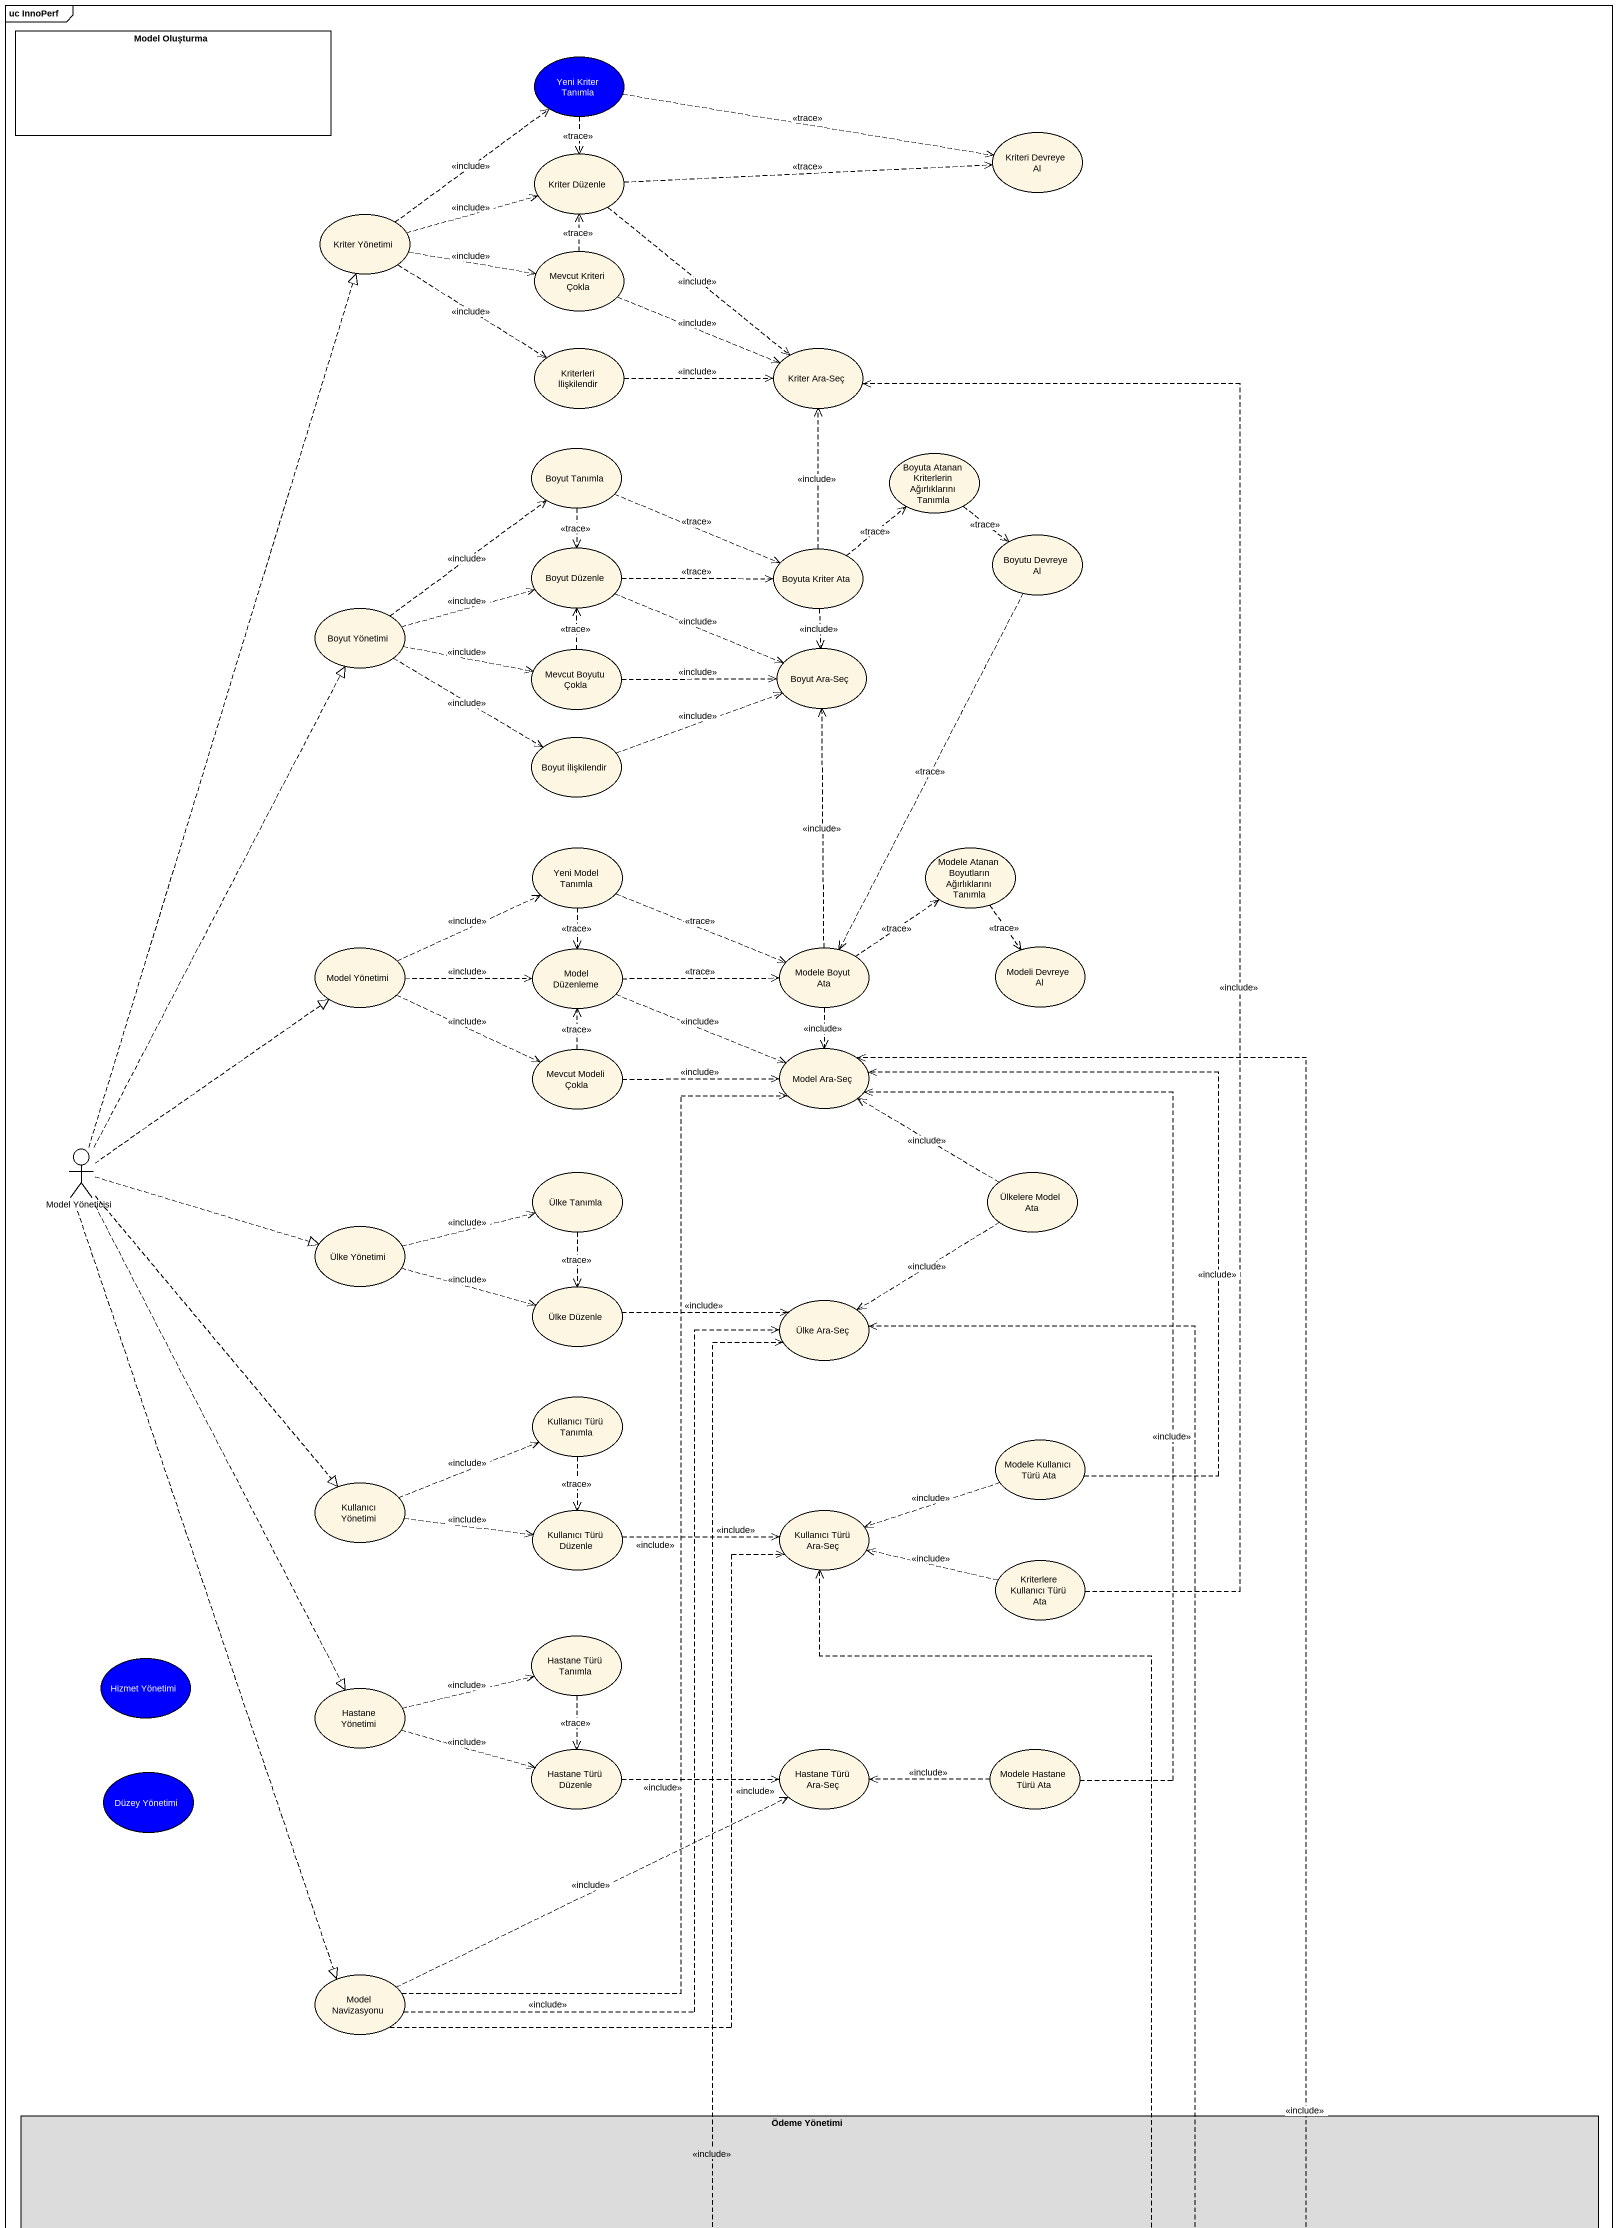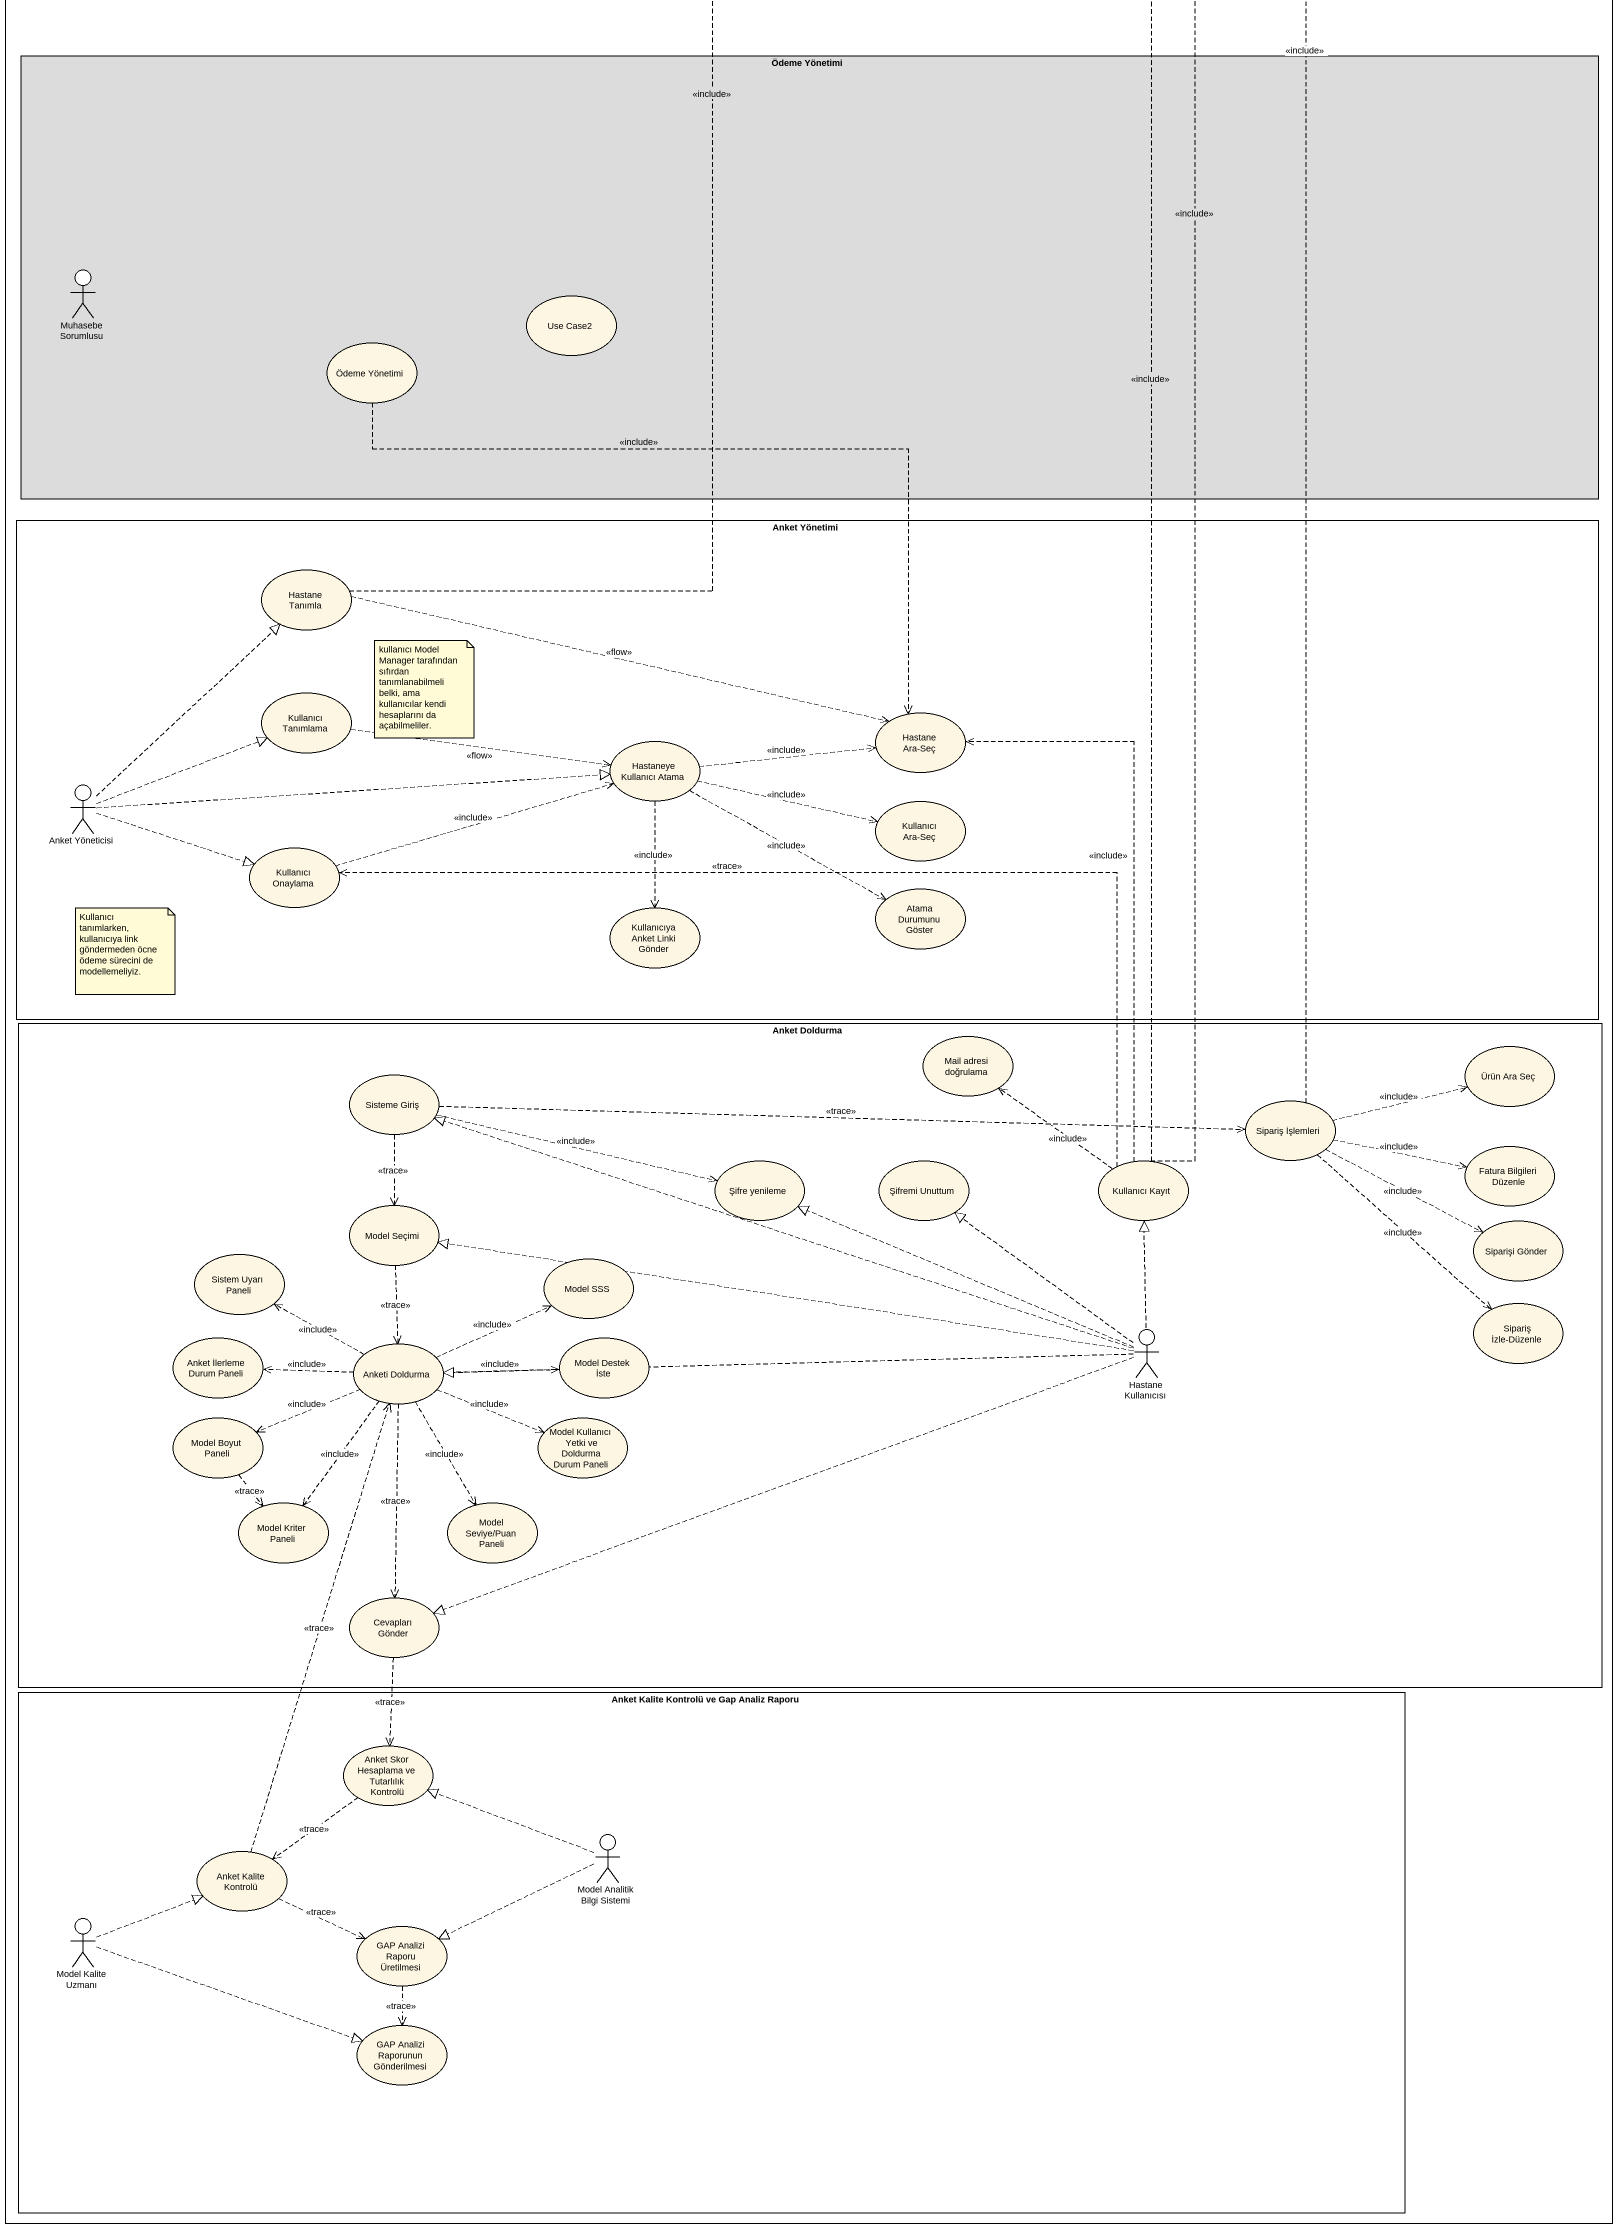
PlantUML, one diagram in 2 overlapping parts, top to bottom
@startuml
mainframe uc InnoPerf
rectangle "Model Oluşturma" as Model_Oluşturma
usecase "Yeni Kriter Tanımla" as Yeni_Kriter_Tanımla #0000FF
usecase "Kriter Düzenle" as Kriter_Düzenle
usecase "Kriteri Devreye Al" as Kriteri_Devreye_Al
usecase "Kriter Yönetimi" as Kriter_Yönetimi
usecase "Mevcut Kriteri Çokla" as Mevcut_Kriteri_Çokla
usecase "Kriterleri İlişkilendir" as Kriterleri_İlişkilendir
usecase "Kriter Ara-Seç" as Kriter_Ara_Seç
usecase "Boyut Tanımla" as Boyut_Tanımla
usecase "Boyuta Atanan Kriterlerin Ağırlıklarını Tanımla" as Boyuta_Atanan_Kriterlerin
usecase "Boyutu Devreye Al" as Boyutu_Devreye_Al
usecase "Boyut Düzenle" as Boyut_Düzenle
usecase "Boyuta Kriter Ata" as Boyuta_Kriter_Ata
usecase "Boyut Yönetimi" as Boyut_Yönetimi
usecase "Mevcut Boyutu Çokla" as Mevcut_Boyutu_Çokla
usecase "Boyut Ara-Seç" as Boyut_Ara_Seç
usecase "Boyut İlişkilendir" as Boyut_İlişkilendir
usecase "Yeni Model Tanımla" as Yeni_Model_Tanımla
usecase "Modele Atanan Boyutların Ağırlıklarını Tanımla" as Modele_Atanan_Boyutların
usecase "Model Yönetimi" as Model_Yönetimi
usecase "Model Düzenleme" as Model_Düzenleme
usecase "Modele Boyut Ata" as Modele_Boyut_Ata
usecase "Modeli Devreye Al" as Modeli_Devreye_Al
usecase "Mevcut Modeli Çokla" as Mevcut_Modeli_Çokla
usecase "Model Ara-Seç" as Model_Ara_Seç
actor "Model Yöneticisi" as Model_Yöneticisi
usecase "Ülke Tanımla" as Ülke_Tanımla
usecase "Ülkelere Model Ata" as Ülkelere_Model_Ata
usecase "Ülke Yönetimi" as Ülke_Yönetimi
usecase "Ülke Düzenle" as Ülke_Düzenle
usecase "Ülke Ara-Seç" as Ülke_Ara_Seç
usecase "Kullanıcı Türü Tanımla" as Kullanıcı_Türü_Tanımla
usecase "Modele Kullanıcı Türü Ata" as Modele_Kullanıcı_Türü_Ata
usecase "Kullanıcı Yönetimi" as Kullanıcı_Yönetimi
usecase "Kullanıcı Türü Düzenle" as Kullanıcı_Türü_Düzenle
usecase "Kullanıcı Türü Ara-Seç" as Kullanıcı_Türü_Ara_Seç
usecase "Kriterlere Kullanıcı Türü Ata" as Kriterlere_Kullanıcı_Türü
usecase "Hizmet Yönetimi" as Hizmet_Yönetimi #0000FF
usecase "Hastane Türü Tanımla" as Hastane_Türü_Tanımla
usecase "Hastane Yönetimi" as Hastane_Yönetimi
usecase "Düzey Yönetimi" as Düzey_Yönetimi #0000FF
usecase "Hastane Türü Düzenle" as Hastane_Türü_Düzenle
usecase "Hastane Türü Ara-Seç" as Hastane_Türü_Ara_Seç
usecase "Modele Hastane Türü Ata" as Modele_Hastane_Türü_Ata
usecase "Model Navizasyonu" as Model_Navizasyonu
rectangle "Ödeme Yönetimi" as Ödeme_Yönetimi #DCDCDC {
  actor "Muhasebe Sorumlusu" as Muhasebe_Sorumlusu
  usecase "Use Case2" as Use_Case2
  usecase "Ödeme Yönetimi" as Ödeme_Yönetimi_2
}
rectangle "Anket Yönetimi" as Anket_Yönetimi {
  usecase "Hastane Tanımla" as Hastane_Tanımla
  usecase "Kullanıcı Tanımlama" as Kullanıcı_Tanımlama
  usecase "Hastane Ara-Seç" as Hastane_Ara_Seç
  usecase "Hastaneye Kullanıcı Atama" as Hastaneye_Kullanıcı_Atama
  actor "Anket Yöneticisi" as Anket_Yöneticisi
  usecase "Kullanıcı Ara-Seç" as Kullanıcı_Ara_Seç
  usecase "Kullanıcı Onaylama" as Kullanıcı_Onaylama
  usecase "Kullanıcıya Anket Linki Gönder" as Kullanıcıya_Anket_Linki
  usecase "Atama Durumunu Göster" as Atama_Durumunu_Göster
}
rectangle "Anket Doldurma" as Anket_Doldurma {
  usecase "Mail adresi doğrulama" as Mail_adresi_doğrulama
  usecase "Sisteme Giriş" as Sisteme_Giriş
  usecase "Ürün Ara Seç" as Ürün_Ara_Seç
  usecase "Sipariş İşlemleri" as Sipariş_İşlemleri
  usecase "Fatura Bilgileri Düzenle" as Fatura_Bilgileri_Düzenle
  usecase "Şifre yenileme" as Şifre_yenileme
  usecase "Şifremi Unuttum" as Şifremi_Unuttum
  usecase "Kullanıcı Kayıt" as Kullanıcı_Kayıt
  usecase "Model Seçimi" as Model_Seçimi
  usecase "Siparişi Gönder" as Siparişi_Gönder
  usecase "Sistem Uyarı Paneli" as Sistem_Uyarı_Paneli
  usecase "Model SSS" as Model_SSS
  usecase "Sipariş İzle-Düzenle" as Sipariş_İzle_Düzenle
  usecase "Anket İlerleme Durum Paneli" as Anket_İlerleme_Durum_Paneli
  usecase "Anketi Doldurma" as Anketi_Doldurma
  usecase "Model Destek İste" as Model_Destek_İste
  actor "Hastane Kullanıcısı" as Hastane_Kullanıcısı
  usecase "Model Boyut Paneli" as Model_Boyut_Paneli
  usecase "Model Kullanıcı Yetki ve Doldurma Durum Paneli" as Model_Kullanıcı_Yetki_ve
  usecase "Model Kriter Paneli" as Model_Kriter_Paneli
  usecase "Model Seviye/Puan Paneli" as Model_Seviye_Puan_Paneli
  usecase "Cevapları Gönder" as Cevapları_Gönder
}
rectangle "Anket Kalite Kontrolü ve Gap Analiz Raporu" as Anket_Kalite_Kontrolü_ve {
  usecase "Anket Skor Hesaplama ve Tutarlılık Kontrolü" as Anket_Skor_Hesaplama_ve
  actor "Model Analitik Bilgi Sistemi" as Model_Analitik_Bilgi_Sistemi
  usecase "Anket Kalite Kontrolü" as Anket_Kalite_Kontrolü
  actor "Model Kalite Uzmanı" as Model_Kalite_Uzmanı
  usecase "GAP Analizi Raporu Üretilmesi" as GAP_Analizi_Raporu
  usecase "GAP Analizi Raporunun Gönderilmesi" as GAP_Analizi_Raporunun
}
Yeni_Kriter_Tanımla ..> Kriter_Düzenle : <<trace>>
Yeni_Kriter_Tanımla .right.> Kriteri_Devreye_Al : <<trace>>
Kriter_Düzenle .right.> Kriteri_Devreye_Al : <<trace>>
Kriter_Düzenle ..> Kriter_Ara_Seç : <<include>>
Kriter_Yönetimi .up.> Yeni_Kriter_Tanımla : <<include>>
Kriter_Yönetimi .right.> Kriter_Düzenle : <<include>>
Kriter_Yönetimi .right.> Mevcut_Kriteri_Çokla : <<include>>
Kriter_Yönetimi ..> Kriterleri_İlişkilendir : <<include>>
Mevcut_Kriteri_Çokla .up.> Kriter_Düzenle : <<trace>>
Mevcut_Kriteri_Çokla .right.> Kriter_Ara_Seç : <<include>>
Kriterleri_İlişkilendir .right.> Kriter_Ara_Seç : <<include>>
Boyut_Tanımla ..> Boyut_Düzenle : <<trace>>
Boyut_Tanımla .right.> Boyuta_Kriter_Ata : <<trace>>
Boyuta_Atanan_Kriterlerin ..> Boyutu_Devreye_Al : <<trace>>
Boyutu_Devreye_Al ..> Modele_Boyut_Ata : <<trace>>
Boyut_Düzenle .right.> Boyuta_Kriter_Ata : <<trace>>
Boyut_Düzenle .right.> Boyut_Ara_Seç : <<include>>
Boyuta_Kriter_Ata .up.> Kriter_Ara_Seç : <<include>>
Boyuta_Kriter_Ata .up.> Boyuta_Atanan_Kriterlerin : <<trace>>
Boyuta_Kriter_Ata ..> Boyut_Ara_Seç : <<include>>
Boyut_Yönetimi .up.> Boyut_Tanımla : <<include>>
Boyut_Yönetimi .right.> Boyut_Düzenle : <<include>>
Boyut_Yönetimi .right.> Mevcut_Boyutu_Çokla : <<include>>
Boyut_Yönetimi .right.> Boyut_İlişkilendir : <<include>>
Mevcut_Boyutu_Çokla .up.> Boyut_Düzenle : <<trace>>
Mevcut_Boyutu_Çokla .right.> Boyut_Ara_Seç : <<include>>
Boyut_İlişkilendir .right.> Boyut_Ara_Seç : <<include>>
Yeni_Model_Tanımla ..> Model_Düzenleme : <<trace>>
Yeni_Model_Tanımla .right.> Modele_Boyut_Ata : <<trace>>
Modele_Atanan_Boyutların ..> Modeli_Devreye_Al : <<trace>>
Model_Yönetimi .right.> Yeni_Model_Tanımla : <<include>>
Model_Yönetimi .right.> Model_Düzenleme : <<include>>
Model_Yönetimi .right.> Mevcut_Modeli_Çokla : <<include>>
Model_Düzenleme .right.> Modele_Boyut_Ata : <<trace>>
Model_Düzenleme .right.> Model_Ara_Seç : <<include>>
Modele_Boyut_Ata .up.> Boyut_Ara_Seç : <<include>>
Modele_Boyut_Ata .up.> Modele_Atanan_Boyutların : <<trace>>
Modele_Boyut_Ata ..> Model_Ara_Seç : <<include>>
Mevcut_Modeli_Çokla .up.> Model_Düzenleme : <<trace>>
Mevcut_Modeli_Çokla .right.> Model_Ara_Seç : <<include>>
Model_Yöneticisi .up.|> Kriter_Yönetimi
Model_Yöneticisi .up.|> Boyut_Yönetimi
Model_Yöneticisi .up.|> Model_Yönetimi
Model_Yöneticisi .right.|> Ülke_Yönetimi
Model_Yöneticisi ..|> Kullanıcı_Yönetimi
Model_Yöneticisi ..|> Hastane_Yönetimi
Model_Yöneticisi ..|> Model_Navizasyonu
Ülke_Tanımla ..> Ülke_Düzenle : <<trace>>
Ülkelere_Model_Ata .left.> Model_Ara_Seç : <<include>>
Ülkelere_Model_Ata ..> Ülke_Ara_Seç : <<include>>
Ülke_Yönetimi .right.> Ülke_Tanımla : <<include>>
Ülke_Yönetimi .right.> Ülke_Düzenle : <<include>>
Ülke_Düzenle .right.> Ülke_Ara_Seç : <<include>>
Kullanıcı_Türü_Tanımla ..> Kullanıcı_Türü_Düzenle : <<trace>>
Modele_Kullanıcı_Türü_Ata .up.> Model_Ara_Seç : <<include>>
Modele_Kullanıcı_Türü_Ata .left.> Kullanıcı_Türü_Ara_Seç : <<include>>
Kullanıcı_Yönetimi .right.> Kullanıcı_Türü_Tanımla : <<include>>
Kullanıcı_Yönetimi .right.> Kullanıcı_Türü_Düzenle : <<include>>
Kullanıcı_Türü_Düzenle .right.> Kullanıcı_Türü_Ara_Seç : <<include>>
Kriterlere_Kullanıcı_Türü .up.> Kriter_Ara_Seç : <<include>>
Kriterlere_Kullanıcı_Türü .left.> Kullanıcı_Türü_Ara_Seç : <<include>>
Hastane_Türü_Tanımla ..> Hastane_Türü_Düzenle : <<trace>>
Hastane_Yönetimi .right.> Hastane_Türü_Tanımla : <<include>>
Hastane_Yönetimi .right.> Hastane_Türü_Düzenle : <<include>>
Hastane_Türü_Düzenle .right.> Hastane_Türü_Ara_Seç : <<include>>
Modele_Hastane_Türü_Ata .up.> Model_Ara_Seç : <<include>>
Modele_Hastane_Türü_Ata .left.> Hastane_Türü_Ara_Seç : <<include>>
Model_Navizasyonu .up.> Model_Ara_Seç : <<include>>
Model_Navizasyonu .up.> Ülke_Ara_Seç : <<include>>
Model_Navizasyonu .up.> Kullanıcı_Türü_Ara_Seç : <<include>>
Model_Navizasyonu .right.> Hastane_Türü_Ara_Seç : <<include>>
Ödeme_Yönetimi_2 ..> Hastane_Ara_Seç : <<include>>
Hastane_Tanımla .up.> Ülke_Ara_Seç : <<include>>
Hastane_Tanımla .right.> Hastane_Ara_Seç : <<flow>>
Kullanıcı_Tanımlama .right.> Hastaneye_Kullanıcı_Atama : <<flow>>
Hastaneye_Kullanıcı_Atama .right.> Hastane_Ara_Seç : <<include>>
Hastaneye_Kullanıcı_Atama .right.> Kullanıcı_Ara_Seç : <<include>>
Hastaneye_Kullanıcı_Atama ..> Kullanıcıya_Anket_Linki : <<include>>
Hastaneye_Kullanıcı_Atama .right.> Atama_Durumunu_Göster : <<include>>
Anket_Yöneticisi .up.|> Hastane_Tanımla
Anket_Yöneticisi .right.|> Kullanıcı_Tanımlama
Anket_Yöneticisi .right.|> Hastaneye_Kullanıcı_Atama
Anket_Yöneticisi .right.|> Kullanıcı_Onaylama
Kullanıcı_Onaylama .right.> Hastaneye_Kullanıcı_Atama : <<include>>
Sisteme_Giriş .right.> Sipariş_İşlemleri : <<trace>>
Sisteme_Giriş .right.> Şifre_yenileme : <<include>>
Sisteme_Giriş ..> Model_Seçimi : <<trace>>
Sipariş_İşlemleri .up.> Model_Ara_Seç : <<include>>
Sipariş_İşlemleri .right.> Ürün_Ara_Seç : <<include>>
Sipariş_İşlemleri .right.> Fatura_Bilgileri_Düzenle : <<include>>
Sipariş_İşlemleri .right.> Siparişi_Gönder : <<include>>
Sipariş_İşlemleri ..> Sipariş_İzle_Düzenle : <<include>>
Kullanıcı_Kayıt .up.> Ülke_Ara_Seç : <<include>>
Kullanıcı_Kayıt .up.> Kullanıcı_Türü_Ara_Seç : <<include>>
Kullanıcı_Kayıt .up.> Hastane_Ara_Seç : <<include>>
Kullanıcı_Kayıt .left.> Kullanıcı_Onaylama : <<trace>>
Kullanıcı_Kayıt .up.> Mail_adresi_doğrulama : <<include>>
Model_Seçimi ..> Anketi_Doldurma : <<trace>>
Anketi_Doldurma .left.> Sistem_Uyarı_Paneli : <<include>>
Anketi_Doldurma .right.> Model_SSS : <<include>>
Anketi_Doldurma .left.> Anket_İlerleme_Durum_Paneli : <<include>>
Anketi_Doldurma .right.> Model_Destek_İste : <<include>>
Anketi_Doldurma .left.> Model_Boyut_Paneli : <<include>>
Anketi_Doldurma .right.> Model_Kullanıcı_Yetki_ve : <<include>>
Anketi_Doldurma ..> Model_Kriter_Paneli : <<include>>
Anketi_Doldurma ..> Model_Seviye_Puan_Paneli : <<include>>
Anketi_Doldurma ..> Cevapları_Gönder : <<trace>>
Hastane_Kullanıcısı .left.|> Sisteme_Giriş
Hastane_Kullanıcısı .left.|> Şifre_yenileme
Hastane_Kullanıcısı .up.|> Şifremi_Unuttum
Hastane_Kullanıcısı .up.|> Kullanıcı_Kayıt
Hastane_Kullanıcısı .left.|> Model_Seçimi
Hastane_Kullanıcısı .left.|> Anketi_Doldurma
Hastane_Kullanıcısı .left.|> Cevapları_Gönder
Model_Boyut_Paneli ..> Model_Kriter_Paneli : <<trace>>
Cevapları_Gönder ..> Anket_Skor_Hesaplama_ve : <<trace>>
Anket_Skor_Hesaplama_ve ..> Anket_Kalite_Kontrolü : <<trace>>
Model_Analitik_Bilgi_Sistemi .left.|> Anket_Skor_Hesaplama_ve
Model_Analitik_Bilgi_Sistemi .left.|> GAP_Analizi_Raporu
Anket_Kalite_Kontrolü .up.> Anketi_Doldurma : <<trace>>
Anket_Kalite_Kontrolü .right.> GAP_Analizi_Raporu : <<trace>>
Model_Kalite_Uzmanı .right.|> Anket_Kalite_Kontrolü
Model_Kalite_Uzmanı .right.|> GAP_Analizi_Raporunun
GAP_Analizi_Raporu ..> GAP_Analizi_Raporunun : <<trace>>
note as N1
  kullanıcı Model Manager tarafından sıfırdan tanımlanabilmeli belki, ama kullanıcılar kendi hesaplarını da açabilmeliler.
end note
note as N2
  Kullanıcı tanımlarken, kullanıcıya link göndermeden öcne ödeme sürecini de modellemeliyiz.
end note
@enduml
